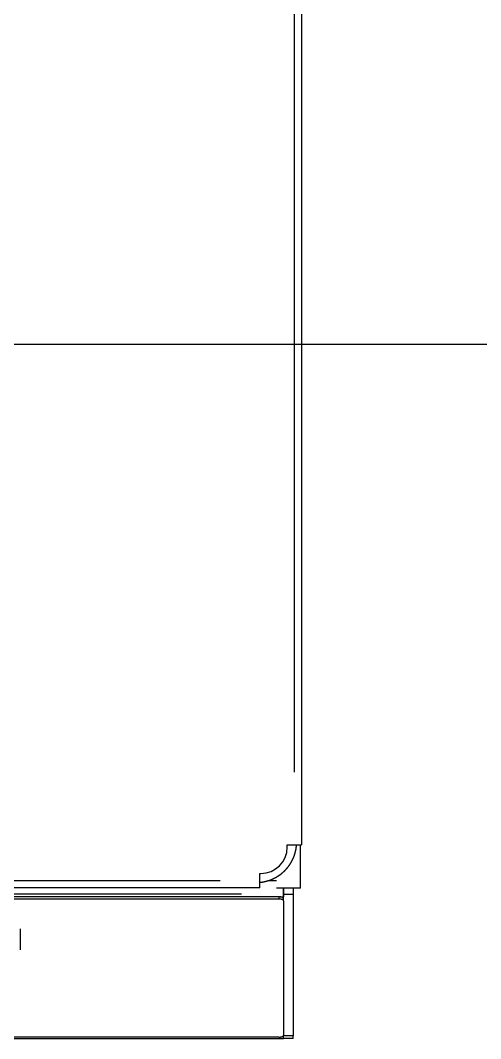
# Model space of a CAD drawing. Extents: x -120222 to -41942, y -19134 to 30932.
# Drawn here: x -81556.2 to -81459.7, y 10149.2 to 10362.5 of the extents above; entities that cross this region are included whole.
import ezdxf

# ---------------------------------------------------------------- set-up
doc = ezdxf.new("R2010")
doc.units = 0
doc.header["$LTSCALE"] = 150
doc.header["$MEASUREMENT"] = 0
doc.layers.get('0').update_dxf_attribs({"linetype": 'CONTINUOUS'})
doc.layers.add('____-568', color=7, linetype='CONTINUOUS')
doc.layers.add('___B', color=7, linetype='CONTINUOUS')

# ---------------------------------------------------------------- blocks, each defined once
blk = doc.blocks.new('____-172')
at = {"color": 1, "linetype": 'Continuous'}
for p, q in [((-87932.37, 5946.11), (-87932.37, 5641.11)), ((-87933.87, 5656.36), (-87933.87, 5930.86)), ((-87935.37, 5641.11), (-87933.87, 5641.11)), ((-87935.37, 5640.61), (-87935.37, 5641.11)), ((-87933.87, 5641.11), (-87932.37, 5641.11)), ((-87932.57, 5632), (-87932.57, 5641.11)), ((-88098.82, 5633.61), (-87949.42, 5633.61)), ((-87941.12, 5633.61), (-87941.12, 5635.11)), ((-87941.12, 5635.11), (-87940.87, 5635.11)), ((-87941.12, 5632.11), (-87941.12, 5633.61)), ((-87937.61, 5633.55), (-87939.43, 5633.55)), ((-87941.12, 5632.11), (-88107.12, 5632.11)), ((-87932.57, 5632), (-87937.63, 5632)), ((-87936.12, 5630.77), (-87936.12, 5632)), ((-87936.12, 5632), (-87936.12, 5630.77)), ((-87934.12, 5632), (-87934.12, 5630.77)), ((-87937.12, 5630.22), (-88111.12, 5630.22)), ((-88111.12, 5629.76), (-87937.12, 5629.76)), ((-87944.92, 5630.77), (-88103.32, 5630.77)), ((-87937.12, 5630.2), (-87937.12, 5629.78)), ((-87936.88, 5630.21), (-87936.12, 5630.21)), ((-87936.71, 5630.19), (-87936.69, 5630.21)), ((-87936.12, 5629.84), (-87936.12, 5630.77)), ((-87936.12, 5630.77), (-87936.12, 5630.21)), ((-87936.12, 5629.38), (-87936.12, 5629.84)), ((-87936.12, 5629.38), (-87936.12, 5601.2)), ((-87936.02, 5630.77), (-87934.22, 5630.77)), ((-87934.12, 5630.77), (-87934.12, 5601.1)), ((-87991.32, 5619.12), (-87991.32, 5623.51)), ((-88112.12, 5600.51), (-87936.12, 5600.51)), ((-87937.12, 5600.82), (-88111.12, 5600.82)), ((-87936.12, 5601.09), (-87936.16, 5601.09)), ((-87936.12, 5601.1), (-87936.12, 5601.2)), ((-87936.12, 5601.2), (-87936.12, 5601.09)), ((-87936.12, 5600.51), (-87936.12, 5601.09)), ((-87934.12, 5600.52), (-87936.12, 5600.52)), ((-87934.22, 5601.1), (-87936.02, 5601.1)), ((-87934.12, 5600.52), (-87934.12, 5601.1))]:
    blk.add_line(p, q, dxfattribs=at)
at = {"color": 1, "linetype": 'Continuous', "flags": 128}
for points in [[(-87941.12, 5633.25), (-87941.1, 5633.26), (-87941.09, 5633.26), (-87941.07, 5633.26), (-87941.06, 5633.26), (-87941.04, 5633.26), (-87941.03, 5633.26), (-87941.01, 5633.26), (-87941, 5633.27), (-87940.98, 5633.27), (-87940.97, 5633.27), (-87940.95, 5633.27), (-87940.94, 5633.27), (-87940.92, 5633.27), (-87940.9, 5633.28), (-87940.89, 5633.28), (-87940.87, 5633.28), (-87940.86, 5633.28), (-87940.84, 5633.28), (-87940.83, 5633.29), (-87940.81, 5633.29), (-87940.8, 5633.29), (-87940.78, 5633.29), (-87940.77, 5633.29), (-87940.75, 5633.3), (-87940.74, 5633.3), (-87940.72, 5633.3), (-87940.71, 5633.3), (-87940.69, 5633.3), (-87940.68, 5633.31), (-87940.66, 5633.31), (-87940.64, 5633.31), (-87940.63, 5633.31), (-87940.61, 5633.32), (-87940.6, 5633.32), (-87940.58, 5633.32), (-87940.57, 5633.32), (-87940.55, 5633.32), (-87940.54, 5633.33), (-87940.52, 5633.33), (-87940.51, 5633.33), (-87940.49, 5633.33), (-87940.48, 5633.34), (-87940.46, 5633.34), (-87940.45, 5633.34), (-87940.43, 5633.34), (-87940.42, 5633.35), (-87940.4, 5633.35), (-87940.39, 5633.35), (-87940.37, 5633.36), (-87940.35, 5633.36), (-87940.34, 5633.36), (-87940.32, 5633.36), (-87940.31, 5633.37), (-87940.29, 5633.37), (-87940.28, 5633.37), (-87940.26, 5633.38), (-87940.25, 5633.38), (-87940.23, 5633.38), (-87940.22, 5633.38), (-87940.2, 5633.39), (-87940.19, 5633.39), (-87940.17, 5633.39), (-87940.16, 5633.4), (-87940.14, 5633.4), (-87940.13, 5633.4), (-87940.11, 5633.41), (-87940.1, 5633.41), (-87940.08, 5633.41), (-87940.07, 5633.42), (-87940.05, 5633.42), (-87940.03, 5633.42), (-87940.02, 5633.43), (-87940, 5633.43), (-87939.99, 5633.43), (-87939.97, 5633.44), (-87939.95, 5633.44), (-87939.94, 5633.45), (-87939.92, 5633.45), (-87939.9, 5633.45), (-87939.89, 5633.46), (-87939.87, 5633.46), (-87939.85, 5633.47), (-87939.83, 5633.47), (-87939.82, 5633.48), (-87939.8, 5633.48), (-87939.78, 5633.49), (-87939.76, 5633.49), (-87939.75, 5633.5), (-87939.73, 5633.5), (-87939.71, 5633.5), (-87939.69, 5633.51), (-87939.67, 5633.51), (-87939.66, 5633.52), (-87939.64, 5633.52), (-87939.62, 5633.53), (-87939.6, 5633.54), (-87939.58, 5633.54), (-87939.56, 5633.55), (-87939.54, 5633.55), (-87939.52, 5633.56), (-87939.5, 5633.56), (-87939.48, 5633.57), (-87939.47, 5633.57), (-87939.45, 5633.58), (-87939.43, 5633.59), (-87939.41, 5633.59), (-87939.39, 5633.6), (-87939.37, 5633.6), (-87939.35, 5633.61), (-87939.33, 5633.62), (-87939.3, 5633.62), (-87939.28, 5633.63), (-87939.26, 5633.64), (-87939.24, 5633.64), (-87939.22, 5633.65), (-87939.2, 5633.66), (-87939.18, 5633.66), (-87939.16, 5633.67), (-87939.14, 5633.68), (-87939.12, 5633.68), (-87939.09, 5633.69), (-87939.07, 5633.7), (-87939.05, 5633.7), (-87939.03, 5633.71), (-87939.01, 5633.72), (-87938.98, 5633.73), (-87938.96, 5633.73), (-87938.94, 5633.74), (-87938.92, 5633.75), (-87938.9, 5633.76), (-87938.87, 5633.76), (-87938.85, 5633.77), (-87938.83, 5633.78), (-87938.8, 5633.79), (-87938.78, 5633.8), (-87938.76, 5633.8), (-87938.74, 5633.81), (-87938.71, 5633.82), (-87938.69, 5633.83), (-87938.67, 5633.84), (-87938.64, 5633.85), (-87938.62, 5633.86), (-87938.6, 5633.87), (-87938.57, 5633.88), (-87938.55, 5633.89), (-87938.52, 5633.9), (-87938.5, 5633.91), (-87938.48, 5633.92), (-87938.45, 5633.93), (-87938.43, 5633.94), (-87938.41, 5633.95), (-87938.38, 5633.96), (-87938.36, 5633.97), (-87938.33, 5633.99), (-87938.31, 5634), (-87938.28, 5634.01), (-87938.26, 5634.02), (-87938.23, 5634.03), (-87938.21, 5634.04), (-87938.18, 5634.06), (-87938.16, 5634.07), (-87938.14, 5634.08), (-87938.11, 5634.09), (-87938.09, 5634.11), (-87938.06, 5634.12), (-87938.03, 5634.13), (-87938.01, 5634.15), (-87937.98, 5634.16), (-87937.96, 5634.17), (-87937.93, 5634.19), (-87937.91, 5634.2), (-87937.88, 5634.21), (-87937.86, 5634.23), (-87937.83, 5634.24), (-87937.8, 5634.26), (-87937.78, 5634.27), (-87937.75, 5634.29), (-87937.73, 5634.3), (-87937.7, 5634.32), (-87937.67, 5634.33), (-87937.65, 5634.35), (-87937.62, 5634.36), (-87937.6, 5634.38), (-87937.57, 5634.39), (-87937.54, 5634.41), (-87937.52, 5634.43), (-87937.49, 5634.44), (-87937.46, 5634.46), (-87937.43, 5634.48), (-87937.41, 5634.49), (-87937.38, 5634.51), (-87937.35, 5634.53), (-87937.33, 5634.54), (-87937.3, 5634.56), (-87937.27, 5634.58), (-87937.25, 5634.6), (-87937.22, 5634.61), (-87937.19, 5634.63), (-87937.17, 5634.65), (-87937.14, 5634.67), (-87937.11, 5634.68), (-87937.09, 5634.7), (-87937.06, 5634.72), (-87937.03, 5634.74), (-87937.01, 5634.76), (-87936.98, 5634.77), (-87936.96, 5634.79), (-87936.93, 5634.81), (-87936.9, 5634.83), (-87936.88, 5634.85), (-87936.85, 5634.87), (-87936.83, 5634.89), (-87936.8, 5634.9), (-87936.78, 5634.92), (-87936.75, 5634.94), (-87936.73, 5634.96), (-87936.7, 5634.98), (-87936.67, 5635), (-87936.65, 5635.02), (-87936.62, 5635.04), (-87936.6, 5635.06), (-87936.58, 5635.08), (-87936.55, 5635.1), (-87936.53, 5635.12), (-87936.5, 5635.14), (-87936.48, 5635.16), (-87936.45, 5635.18), (-87936.43, 5635.2), (-87936.4, 5635.22), (-87936.38, 5635.24), (-87936.36, 5635.26), (-87936.33, 5635.28), (-87936.31, 5635.3), (-87936.28, 5635.32), (-87936.26, 5635.34), (-87936.24, 5635.36), (-87936.21, 5635.38), (-87936.19, 5635.4), (-87936.17, 5635.43), (-87936.14, 5635.45), (-87936.12, 5635.47), (-87936.1, 5635.49), (-87936.07, 5635.51), (-87936.05, 5635.53), (-87936.03, 5635.55), (-87936.01, 5635.58), (-87935.98, 5635.6), (-87935.96, 5635.62), (-87935.94, 5635.64), (-87935.92, 5635.66), (-87935.89, 5635.69), (-87935.87, 5635.71), (-87935.85, 5635.73), (-87935.83, 5635.75), (-87935.8, 5635.77), (-87935.78, 5635.8), (-87935.76, 5635.82), (-87935.74, 5635.84), (-87935.72, 5635.87), (-87935.7, 5635.89), (-87935.67, 5635.91), (-87935.65, 5635.93), (-87935.63, 5635.96), (-87935.61, 5635.98), (-87935.59, 5636), (-87935.57, 5636.03), (-87935.55, 5636.05), (-87935.53, 5636.07), (-87935.51, 5636.1), (-87935.49, 5636.12), (-87935.46, 5636.14), (-87935.44, 5636.17), (-87935.42, 5636.19), (-87935.4, 5636.22), (-87935.38, 5636.24), (-87935.36, 5636.26), (-87935.34, 5636.29), (-87935.32, 5636.31), (-87935.3, 5636.34), (-87935.28, 5636.36), (-87935.26, 5636.38), (-87935.24, 5636.41), (-87935.22, 5636.43), (-87935.21, 5636.46), (-87935.19, 5636.48), (-87935.17, 5636.51), (-87935.15, 5636.53), (-87935.13, 5636.56), (-87935.11, 5636.58), (-87935.09, 5636.61), (-87935.07, 5636.63), (-87935.05, 5636.66), (-87935.03, 5636.68), (-87935.02, 5636.71), (-87935, 5636.73), (-87934.98, 5636.76), (-87934.96, 5636.78), (-87934.94, 5636.81), (-87934.93, 5636.83), (-87934.91, 5636.86), (-87934.89, 5636.89), (-87934.87, 5636.91), (-87934.85, 5636.94), (-87934.84, 5636.96), (-87934.82, 5636.99), (-87934.8, 5637.02), (-87934.78, 5637.04), (-87934.77, 5637.07), (-87934.75, 5637.09), (-87934.73, 5637.12), (-87934.72, 5637.15), (-87934.7, 5637.17), (-87934.68, 5637.2), (-87934.67, 5637.23), (-87934.65, 5637.25), (-87934.63, 5637.28), (-87934.62, 5637.31), (-87934.6, 5637.33), (-87934.58, 5637.36), (-87934.57, 5637.39), (-87934.55, 5637.41), (-87934.54, 5637.44), (-87934.52, 5637.47), (-87934.51, 5637.49), (-87934.49, 5637.52), (-87934.47, 5637.55), (-87934.46, 5637.57), (-87934.44, 5637.6), (-87934.43, 5637.63), (-87934.42, 5637.65), (-87934.4, 5637.68), (-87934.39, 5637.71), (-87934.37, 5637.73), (-87934.36, 5637.76), (-87934.34, 5637.78), (-87934.33, 5637.81), (-87934.32, 5637.84), (-87934.3, 5637.86), (-87934.29, 5637.89), (-87934.28, 5637.91), (-87934.26, 5637.94), (-87934.25, 5637.96), (-87934.24, 5637.99), (-87934.23, 5638.01), (-87934.21, 5638.04), (-87934.2, 5638.06), (-87934.19, 5638.09), (-87934.18, 5638.11), (-87934.16, 5638.14), (-87934.15, 5638.16), (-87934.14, 5638.19), (-87934.13, 5638.21), (-87934.12, 5638.24), (-87934.11, 5638.26), (-87934.1, 5638.29), (-87934.08, 5638.31), (-87934.07, 5638.34), (-87934.06, 5638.36), (-87934.05, 5638.38), (-87934.04, 5638.41), (-87934.03, 5638.43), (-87934.02, 5638.46), (-87934.01, 5638.48), (-87934, 5638.5), (-87933.99, 5638.53), (-87933.98, 5638.55), (-87933.97, 5638.57), (-87933.96, 5638.6), (-87933.96, 5638.62), (-87933.95, 5638.64), (-87933.94, 5638.67), (-87933.93, 5638.69), (-87933.92, 5638.71), (-87933.91, 5638.74), (-87933.9, 5638.76), (-87933.9, 5638.78), (-87933.89, 5638.8), (-87933.88, 5638.83), (-87933.87, 5638.85), (-87933.86, 5638.87), (-87933.86, 5638.89), (-87933.85, 5638.92), (-87933.84, 5638.94), (-87933.84, 5638.96), (-87933.83, 5638.98), (-87933.82, 5639.01), (-87933.82, 5639.03), (-87933.81, 5639.05), (-87933.8, 5639.07), (-87933.8, 5639.09), (-87933.79, 5639.11), (-87933.78, 5639.13), (-87933.78, 5639.16), (-87933.77, 5639.18), (-87933.76, 5639.2), (-87933.76, 5639.22), (-87933.75, 5639.24), (-87933.75, 5639.26), (-87933.74, 5639.28), (-87933.73, 5639.3), (-87933.73, 5639.32), (-87933.72, 5639.34), (-87933.72, 5639.36), (-87933.71, 5639.38), (-87933.71, 5639.4), (-87933.7, 5639.42), (-87933.7, 5639.44), (-87933.69, 5639.46), (-87933.68, 5639.48), (-87933.68, 5639.5), (-87933.67, 5639.52), (-87933.67, 5639.54), (-87933.66, 5639.56), (-87933.66, 5639.57), (-87933.65, 5639.59), (-87933.65, 5639.61), (-87933.64, 5639.63), (-87933.64, 5639.65), (-87933.64, 5639.67), (-87933.63, 5639.69), (-87933.63, 5639.7), (-87933.62, 5639.72), (-87933.62, 5639.74), (-87933.61, 5639.76), (-87933.61, 5639.77), (-87933.6, 5639.79), (-87933.6, 5639.81), (-87933.6, 5639.83), (-87933.59, 5639.84), (-87933.59, 5639.86), (-87933.58, 5639.88), (-87933.58, 5639.89), (-87933.58, 5639.91), (-87933.57, 5639.93), (-87933.57, 5639.94), (-87933.57, 5639.96), (-87933.56, 5639.98), (-87933.56, 5639.99), (-87933.56, 5640.01), (-87933.55, 5640.02), (-87933.55, 5640.04), (-87933.55, 5640.06), (-87933.54, 5640.07), (-87933.54, 5640.09), (-87933.54, 5640.1), (-87933.53, 5640.12), (-87933.53, 5640.13), (-87933.53, 5640.15), (-87933.52, 5640.16), (-87933.52, 5640.18), (-87933.52, 5640.19), (-87933.52, 5640.21), (-87933.51, 5640.22), (-87933.51, 5640.24), (-87933.51, 5640.25), (-87933.51, 5640.27), (-87933.5, 5640.28), (-87933.5, 5640.3), (-87933.5, 5640.31), (-87933.5, 5640.33), (-87933.49, 5640.34), (-87933.49, 5640.36), (-87933.49, 5640.37), (-87933.49, 5640.39), (-87933.48, 5640.4), (-87933.48, 5640.42), (-87933.48, 5640.43), (-87933.48, 5640.45), (-87933.47, 5640.46), (-87933.47, 5640.48), (-87933.47, 5640.49), (-87933.47, 5640.51), (-87933.47, 5640.52), (-87933.46, 5640.54), (-87933.46, 5640.55), (-87933.46, 5640.57), (-87933.46, 5640.58), (-87933.46, 5640.6), (-87933.45, 5640.61), (-87933.45, 5640.63), (-87933.45, 5640.64), (-87933.45, 5640.66), (-87933.45, 5640.67), (-87933.44, 5640.69), (-87933.44, 5640.7), (-87933.44, 5640.72), (-87933.44, 5640.73), (-87933.44, 5640.75), (-87933.43, 5640.76), (-87933.43, 5640.78), (-87933.43, 5640.79), (-87933.43, 5640.81), (-87933.43, 5640.82), (-87933.43, 5640.84), (-87933.43, 5640.85), (-87933.42, 5640.87), (-87933.42, 5640.88), (-87933.42, 5640.9), (-87933.42, 5640.91), (-87933.42, 5640.93), (-87933.42, 5640.94), (-87933.41, 5640.96), (-87933.41, 5640.97), (-87933.41, 5640.99), (-87933.41, 5641), (-87933.41, 5641.02), (-87933.41, 5641.03), (-87933.41, 5641.05), (-87933.41, 5641.06), (-87933.4, 5641.08), (-87933.4, 5641.09), (-87933.4, 5641.11), (-87933.4, 5641.11)], [(-87936.12, 5629.84), (-87936.12, 5629.85), (-87936.12, 5629.85), (-87936.12, 5629.86), (-87936.12, 5629.86), (-87936.12, 5629.87), (-87936.12, 5629.87), (-87936.12, 5629.87), (-87936.12, 5629.88), (-87936.13, 5629.88), (-87936.13, 5629.89), (-87936.13, 5629.89), (-87936.13, 5629.89), (-87936.13, 5629.9), (-87936.14, 5629.9), (-87936.14, 5629.91), (-87936.14, 5629.91), (-87936.14, 5629.91), (-87936.15, 5629.92), (-87936.15, 5629.92), (-87936.15, 5629.93), (-87936.15, 5629.93), (-87936.16, 5629.93), (-87936.16, 5629.94), (-87936.17, 5629.94), (-87936.17, 5629.95), (-87936.17, 5629.95), (-87936.18, 5629.95), (-87936.18, 5629.96), (-87936.19, 5629.96), (-87936.19, 5629.97), (-87936.2, 5629.97), (-87936.2, 5629.97), (-87936.21, 5629.98), (-87936.21, 5629.98), (-87936.22, 5629.99), (-87936.22, 5629.99), (-87936.23, 5629.99), (-87936.23, 5630), (-87936.24, 5630), (-87936.25, 5630.01), (-87936.25, 5630.01), (-87936.26, 5630.01), (-87936.27, 5630.02), (-87936.27, 5630.02), (-87936.28, 5630.03), (-87936.29, 5630.03), (-87936.29, 5630.03), (-87936.3, 5630.04), (-87936.31, 5630.04), (-87936.32, 5630.04), (-87936.33, 5630.05), (-87936.33, 5630.05), (-87936.34, 5630.06), (-87936.35, 5630.06), (-87936.36, 5630.06), (-87936.37, 5630.07), (-87936.38, 5630.07), (-87936.39, 5630.08), (-87936.39, 5630.08), (-87936.4, 5630.08), (-87936.41, 5630.09), (-87936.42, 5630.09), (-87936.43, 5630.09), (-87936.44, 5630.1), (-87936.45, 5630.1), (-87936.46, 5630.11), (-87936.47, 5630.11), (-87936.48, 5630.11), (-87936.49, 5630.12), (-87936.5, 5630.12), (-87936.51, 5630.12), (-87936.52, 5630.13), (-87936.53, 5630.13), (-87936.54, 5630.13), (-87936.56, 5630.14), (-87936.57, 5630.14), (-87936.58, 5630.14), (-87936.59, 5630.15), (-87936.6, 5630.15), (-87936.61, 5630.15), (-87936.62, 5630.15), (-87936.63, 5630.16), (-87936.64, 5630.16), (-87936.65, 5630.16), (-87936.66, 5630.16), (-87936.67, 5630.17), (-87936.68, 5630.17), (-87936.69, 5630.17), (-87936.7, 5630.17), (-87936.71, 5630.18), (-87936.72, 5630.18), (-87936.73, 5630.18), (-87936.74, 5630.18), (-87936.75, 5630.19), (-87936.76, 5630.19), (-87936.77, 5630.19), (-87936.78, 5630.19), (-87936.8, 5630.19), (-87936.81, 5630.19), (-87936.82, 5630.2), (-87936.83, 5630.2), (-87936.84, 5630.2), (-87936.85, 5630.2), (-87936.86, 5630.2), (-87936.87, 5630.2), (-87936.88, 5630.21), (-87936.89, 5630.21), (-87936.9, 5630.21), (-87936.91, 5630.21), (-87936.92, 5630.21), (-87936.93, 5630.21), (-87936.95, 5630.21), (-87936.96, 5630.21), (-87936.97, 5630.21), (-87936.98, 5630.21), (-87936.99, 5630.22), (-87937, 5630.22), (-87937.01, 5630.22), (-87937.02, 5630.22), (-87937.03, 5630.22), (-87937.04, 5630.22), (-87937.05, 5630.22), (-87937.06, 5630.22), (-87937.08, 5630.22), (-87937.09, 5630.22), (-87937.1, 5630.22), (-87937.11, 5630.22), (-87937.12, 5630.22), (-87937.12, 5630.22)], [(-87936.12, 5629.38), (-87936.12, 5629.39), (-87936.12, 5629.39), (-87936.12, 5629.39), (-87936.12, 5629.4), (-87936.12, 5629.4), (-87936.12, 5629.41), (-87936.12, 5629.41), (-87936.12, 5629.41), (-87936.13, 5629.42), (-87936.13, 5629.42), (-87936.13, 5629.43), (-87936.13, 5629.43), (-87936.13, 5629.43), (-87936.14, 5629.44), (-87936.14, 5629.44), (-87936.14, 5629.45), (-87936.14, 5629.45), (-87936.15, 5629.45), (-87936.15, 5629.46), (-87936.15, 5629.46), (-87936.15, 5629.47), (-87936.16, 5629.47), (-87936.16, 5629.47), (-87936.17, 5629.48), (-87936.17, 5629.48), (-87936.17, 5629.49), (-87936.18, 5629.49), (-87936.18, 5629.49), (-87936.19, 5629.5), (-87936.19, 5629.5), (-87936.2, 5629.51), (-87936.2, 5629.51), (-87936.21, 5629.51), (-87936.21, 5629.52), (-87936.22, 5629.52), (-87936.22, 5629.53), (-87936.23, 5629.53), (-87936.23, 5629.53), (-87936.24, 5629.54), (-87936.25, 5629.54), (-87936.25, 5629.55), (-87936.26, 5629.55), (-87936.27, 5629.55), (-87936.27, 5629.56), (-87936.28, 5629.56), (-87936.29, 5629.57), (-87936.29, 5629.57), (-87936.3, 5629.57), (-87936.31, 5629.58), (-87936.32, 5629.58), (-87936.33, 5629.59), (-87936.33, 5629.59), (-87936.34, 5629.59), (-87936.35, 5629.6), (-87936.36, 5629.6), (-87936.37, 5629.6), (-87936.38, 5629.61), (-87936.39, 5629.61), (-87936.39, 5629.62), (-87936.4, 5629.62), (-87936.41, 5629.62), (-87936.42, 5629.63), (-87936.43, 5629.63), (-87936.44, 5629.63), (-87936.45, 5629.64), (-87936.46, 5629.64), (-87936.47, 5629.65), (-87936.48, 5629.65), (-87936.49, 5629.65), (-87936.5, 5629.66), (-87936.51, 5629.66), (-87936.52, 5629.66), (-87936.53, 5629.67), (-87936.54, 5629.67), (-87936.56, 5629.67), (-87936.57, 5629.68), (-87936.58, 5629.68), (-87936.59, 5629.68), (-87936.6, 5629.68), (-87936.61, 5629.69), (-87936.62, 5629.69), (-87936.63, 5629.69), (-87936.64, 5629.7), (-87936.65, 5629.7), (-87936.66, 5629.7), (-87936.67, 5629.7), (-87936.68, 5629.71), (-87936.69, 5629.71), (-87936.7, 5629.71), (-87936.71, 5629.71), (-87936.72, 5629.72), (-87936.73, 5629.72), (-87936.74, 5629.72), (-87936.75, 5629.72), (-87936.76, 5629.72), (-87936.77, 5629.73), (-87936.78, 5629.73), (-87936.8, 5629.73), (-87936.81, 5629.73), (-87936.82, 5629.73), (-87936.83, 5629.73), (-87936.84, 5629.74), (-87936.85, 5629.74), (-87936.86, 5629.74), (-87936.87, 5629.74), (-87936.88, 5629.74), (-87936.89, 5629.74), (-87936.9, 5629.74), (-87936.91, 5629.75), (-87936.92, 5629.75), (-87936.93, 5629.75), (-87936.95, 5629.75), (-87936.96, 5629.75), (-87936.97, 5629.75), (-87936.98, 5629.75), (-87936.99, 5629.75), (-87937, 5629.75), (-87937.01, 5629.75), (-87937.02, 5629.75), (-87937.03, 5629.75), (-87937.04, 5629.75), (-87937.05, 5629.75), (-87937.06, 5629.76), (-87937.08, 5629.76), (-87937.09, 5629.76), (-87937.1, 5629.76), (-87937.11, 5629.76), (-87937.12, 5629.76), (-87937.12, 5629.76)], [(-87937.12, 5600.82), (-87937.11, 5600.82), (-87937.1, 5600.82), (-87937.09, 5600.83), (-87937.08, 5600.83), (-87937.06, 5600.83), (-87937.05, 5600.83), (-87937.04, 5600.83), (-87937.03, 5600.83), (-87937.02, 5600.83), (-87937.01, 5600.83), (-87937, 5600.83), (-87936.99, 5600.83), (-87936.98, 5600.83), (-87936.97, 5600.83), (-87936.96, 5600.83), (-87936.95, 5600.83), (-87936.93, 5600.83), (-87936.92, 5600.83), (-87936.91, 5600.84), (-87936.9, 5600.84), (-87936.89, 5600.84), (-87936.88, 5600.84), (-87936.87, 5600.84), (-87936.86, 5600.84), (-87936.85, 5600.84), (-87936.84, 5600.84), (-87936.83, 5600.85), (-87936.82, 5600.85), (-87936.81, 5600.85), (-87936.8, 5600.85), (-87936.78, 5600.85), (-87936.77, 5600.86), (-87936.76, 5600.86), (-87936.75, 5600.86), (-87936.74, 5600.86), (-87936.73, 5600.86), (-87936.72, 5600.87), (-87936.71, 5600.87), (-87936.7, 5600.87), (-87936.69, 5600.87), (-87936.68, 5600.87), (-87936.67, 5600.88), (-87936.66, 5600.88), (-87936.65, 5600.88), (-87936.64, 5600.88), (-87936.63, 5600.89), (-87936.62, 5600.89), (-87936.61, 5600.89), (-87936.6, 5600.9), (-87936.59, 5600.9), (-87936.58, 5600.9), (-87936.57, 5600.9), (-87936.56, 5600.91), (-87936.54, 5600.91), (-87936.53, 5600.91), (-87936.52, 5600.92), (-87936.51, 5600.92), (-87936.5, 5600.92), (-87936.49, 5600.93), (-87936.48, 5600.93), (-87936.47, 5600.93), (-87936.46, 5600.94), (-87936.45, 5600.94), (-87936.44, 5600.95), (-87936.43, 5600.95), (-87936.42, 5600.95), (-87936.41, 5600.96), (-87936.4, 5600.96), (-87936.39, 5600.97), (-87936.39, 5600.97), (-87936.38, 5600.97), (-87936.37, 5600.98), (-87936.36, 5600.98), (-87936.35, 5600.98), (-87936.34, 5600.99), (-87936.33, 5600.99), (-87936.33, 5601), (-87936.32, 5601), (-87936.31, 5601), (-87936.3, 5601.01), (-87936.29, 5601.01), (-87936.29, 5601.02), (-87936.28, 5601.02), (-87936.27, 5601.02), (-87936.27, 5601.03), (-87936.26, 5601.03), (-87936.25, 5601.03), (-87936.25, 5601.04), (-87936.24, 5601.04), (-87936.23, 5601.05), (-87936.23, 5601.05), (-87936.22, 5601.05), (-87936.22, 5601.06), (-87936.21, 5601.06), (-87936.21, 5601.07), (-87936.2, 5601.07), (-87936.2, 5601.07), (-87936.19, 5601.08), (-87936.19, 5601.08), (-87936.18, 5601.09), (-87936.18, 5601.09), (-87936.17, 5601.09), (-87936.17, 5601.1), (-87936.17, 5601.1), (-87936.16, 5601.11), (-87936.16, 5601.11), (-87936.15, 5601.11), (-87936.15, 5601.12), (-87936.15, 5601.12), (-87936.15, 5601.13), (-87936.14, 5601.13), (-87936.14, 5601.13), (-87936.14, 5601.14), (-87936.14, 5601.14), (-87936.13, 5601.15), (-87936.13, 5601.15), (-87936.13, 5601.15), (-87936.13, 5601.16), (-87936.13, 5601.16), (-87936.12, 5601.17), (-87936.12, 5601.17), (-87936.12, 5601.17), (-87936.12, 5601.18), (-87936.12, 5601.18), (-87936.12, 5601.19), (-87936.12, 5601.19), (-87936.12, 5601.2), (-87936.12, 5601.2), (-87936.12, 5601.2)]]:
    blk.add_lwpolyline(points, dxfattribs=at)
at = {"color": 1, "linetype": 'Continuous'}
blk.add_arc((-87940.87, 5640.61), 5.5, 270, 0, dxfattribs=at)
blk = doc.blocks.new('____-186')
at = {"color": 1}
blk.add_blockref('____-172', (0, 0), dxfattribs=at)

msp = doc.modelspace()

# ---------------------------------------------------------------- linework, layer by layer
at = {"layer": '___B', "color": 5}
msp.add_line((-109073.35209, 10294.71684), (-41992.1314, 10294.71684), dxfattribs=at)

# ---------------------------------------------------------------- block references
at = {"layer": '____-568', "color": 0}
msp.add_blockref('____-186', (6435.10495, 4548.69799), dxfattribs=at)

doc.saveas('drawing.dxf')
